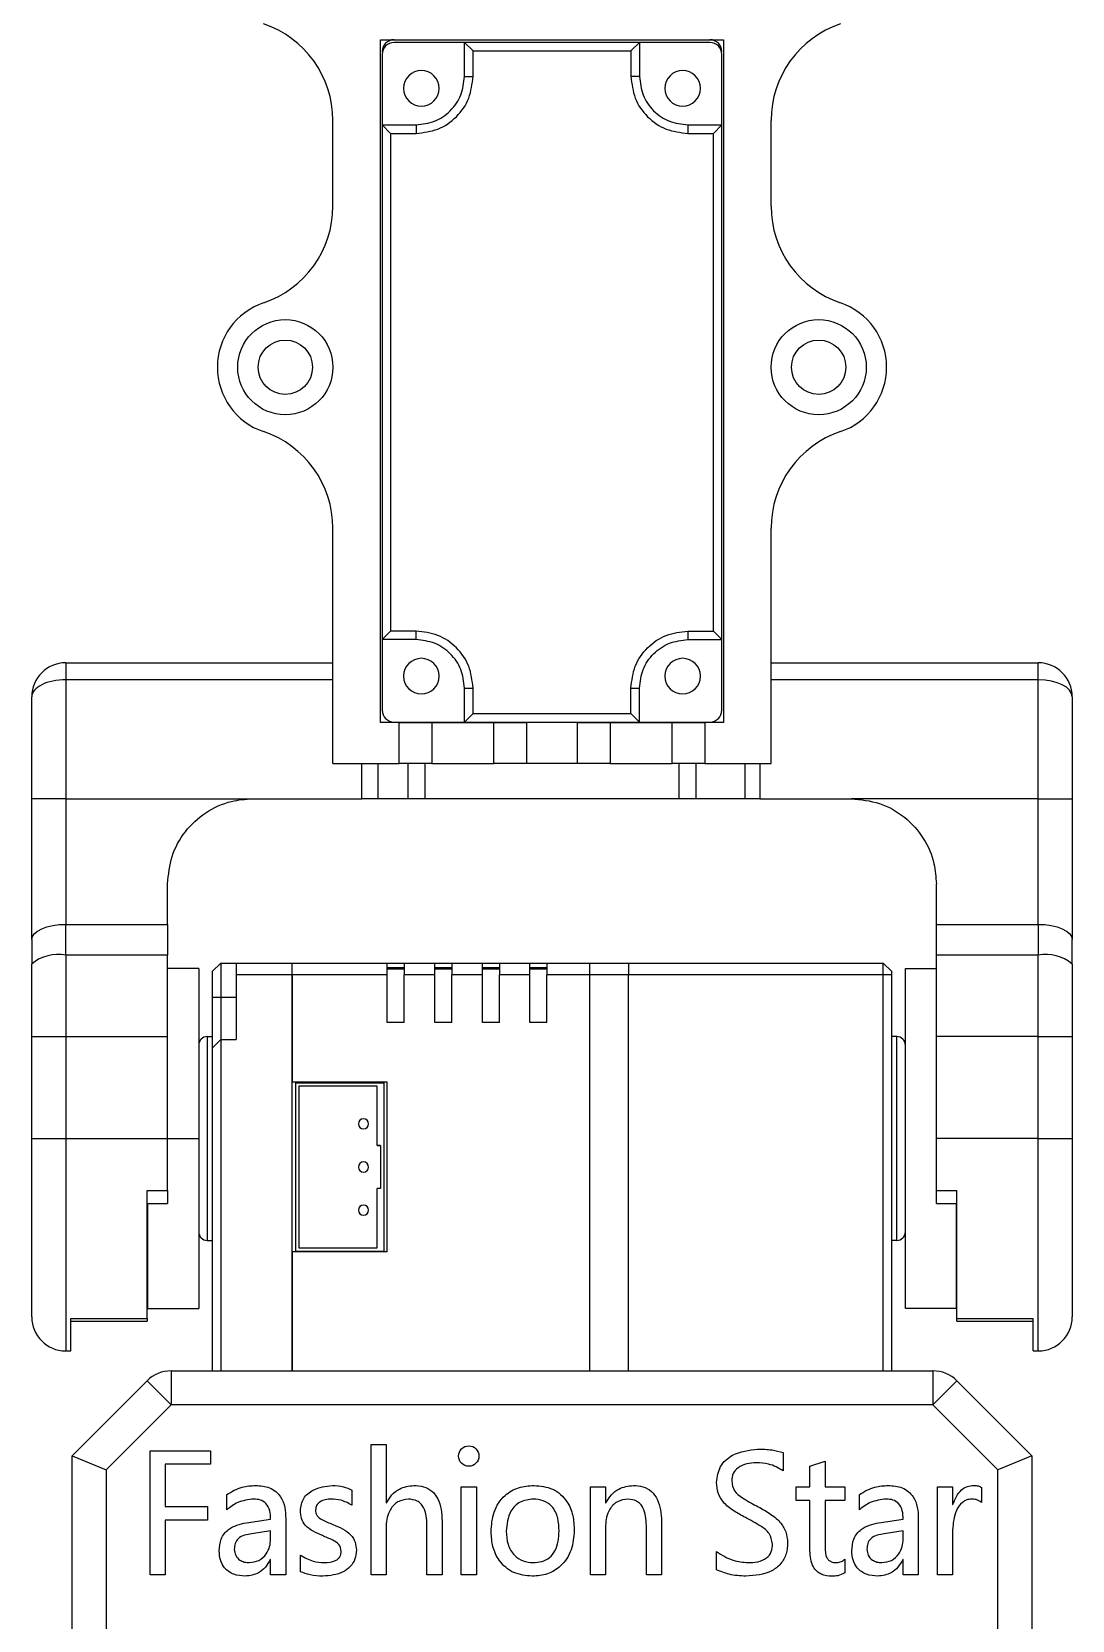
# Model space of a CAD drawing. Header units: millimetres. Extents: x 93 to 933, y 68 to 662.
# Drawn here: x 204 to 265.2, y 346 to 439.5 of the extents above; entities that cross this region are included whole.
import ezdxf

# ---------------------------------------------------------------- set-up
doc = ezdxf.new("R2010")
doc.units = ezdxf.units.MM

msp = doc.modelspace()

# ---------------------------------------------------------------- linework, layer by layer
at = {"color": 7, "linetype": 'Continuous', "lineweight": 25}
for p, q in [((224.516, 439.006), (244.716, 439.006)), ((224.516, 398.806), (224.516, 439.006)), ((225.316, 439.001), (243.916, 439.001)), ((229.466, 438.841), (225.316, 438.841)), ((229.466, 438.841), (229.966, 438.341)), ((229.466, 436.841), (229.466, 438.841)), ((239.766, 438.841), (229.466, 438.841)), ((239.266, 438.341), (239.766, 438.841)), ((239.766, 438.841), (239.766, 436.841)), ((243.916, 438.841), (239.766, 438.841)), ((244.716, 439.006), (244.716, 398.806)), ((224.616, 438.141), (224.616, 433.991)), ((229.966, 436.841), (229.966, 438.341)), ((229.966, 438.341), (239.266, 438.341)), ((239.266, 438.341), (239.266, 436.841)), ((244.616, 433.991), (244.616, 438.141)), ((229.466, 436.841), (229.966, 436.841)), ((239.766, 436.841), (239.266, 436.841)), ((221.716, 429.2), (221.716, 434.252)), ((225.116, 433.491), (224.616, 433.991)), ((224.616, 433.991), (226.616, 433.991)), ((224.616, 433.991), (224.616, 403.691)), ((226.616, 433.991), (226.616, 433.491)), ((242.616, 433.991), (242.616, 433.491)), ((242.616, 433.991), (244.616, 433.991)), ((244.616, 433.991), (244.116, 433.491)), ((244.616, 403.691), (244.616, 433.991)), ((247.516, 429.2), (247.516, 434.252)), ((225.116, 433.491), (225.116, 404.191)), ((225.116, 433.491), (226.616, 433.491)), ((242.616, 433.491), (244.116, 433.491)), ((244.116, 404.191), (244.116, 433.491)), ((221.716, 396.406), (221.716, 410.252)), ((247.516, 396.406), (247.516, 410.252)), ((224.616, 403.691), (225.116, 404.191)), ((226.616, 404.191), (225.116, 404.191)), ((226.616, 403.691), (226.616, 404.191)), ((242.616, 404.191), (242.616, 403.691)), ((242.616, 404.191), (244.116, 404.191)), ((244.116, 404.191), (244.616, 403.691)), ((226.616, 403.691), (224.616, 403.691)), ((224.616, 403.691), (224.616, 399.541)), ((242.616, 403.691), (244.616, 403.691)), ((244.616, 399.541), (244.616, 403.691)), ((205.991, 402.326), (205.991, 401.326)), ((205.991, 402.326), (221.716, 402.326)), ((247.516, 402.326), (263.241, 402.326)), ((263.241, 401.326), (263.241, 402.326)), ((205.991, 401.326), (205.991, 394.326)), ((263.241, 394.326), (263.241, 401.326)), ((203.991, 394.326), (203.991, 400.326)), ((229.466, 400.841), (229.966, 400.841)), ((229.466, 398.841), (229.466, 400.841)), ((229.966, 399.341), (229.966, 400.841)), ((239.266, 400.841), (239.766, 400.841)), ((239.266, 399.341), (239.266, 400.841)), ((239.766, 398.841), (239.766, 400.841)), ((265.241, 400.326), (265.241, 394.326)), ((229.966, 399.341), (229.466, 398.841)), ((229.966, 399.341), (239.266, 399.341)), ((239.766, 398.841), (239.266, 399.341)), ((225.614, 398.806), (224.516, 398.806)), ((225.316, 398.841), (229.466, 398.841)), ((225.614, 396.406), (225.614, 398.806)), ((225.614, 398.806), (227.535, 398.806)), ((227.535, 398.806), (227.535, 396.406)), ((227.535, 398.806), (231.197, 398.806)), ((227.616, 398.841), (227.616, 398.806)), ((229.466, 398.841), (239.766, 398.841)), ((231.197, 396.406), (231.197, 398.806)), ((231.197, 398.806), (233.118, 398.806)), ((233.118, 398.806), (233.118, 396.406)), ((236.114, 398.806), (233.118, 398.806)), ((236.114, 396.406), (236.114, 398.806)), ((236.114, 398.806), (238.035, 398.806)), ((238.035, 398.806), (238.035, 396.406)), ((238.035, 398.806), (241.697, 398.806)), ((239.766, 398.841), (243.916, 398.841)), ((241.616, 398.841), (241.616, 398.806)), ((241.697, 396.406), (241.697, 398.806)), ((241.697, 398.806), (243.618, 398.806)), ((243.618, 398.806), (243.618, 396.406)), ((244.716, 398.806), (243.618, 398.806)), ((221.716, 396.406), (225.614, 396.406)), ((227.535, 396.406), (225.614, 396.406)), ((226.131, 396.406), (226.131, 394.326)), ((227.535, 396.406), (231.197, 396.406)), ((233.118, 396.406), (231.197, 396.406)), ((236.114, 396.406), (233.118, 396.406)), ((238.035, 396.406), (236.114, 396.406)), ((238.035, 396.406), (241.697, 396.406)), ((243.618, 396.406), (241.697, 396.406)), ((243.101, 394.326), (243.101, 396.406)), ((243.618, 396.406), (247.516, 396.406)), ((205.991, 394.326), (203.991, 394.326)), ((203.991, 386.05), (203.991, 394.326)), ((205.991, 394.326), (205.991, 386.931)), ((205.991, 394.326), (216.991, 394.326)), ((216.991, 394.326), (223.429, 394.326)), ((224.368, 394.326), (223.429, 394.326)), ((226.131, 394.326), (224.368, 394.326)), ((227.131, 394.326), (226.131, 394.326)), ((242.101, 394.326), (227.131, 394.326)), ((243.101, 394.326), (242.101, 394.326)), ((245.988, 394.326), (243.101, 394.326)), ((246.854, 394.326), (245.988, 394.326)), ((246.854, 394.326), (252.241, 394.326)), ((263.241, 394.326), (252.241, 394.326)), ((263.241, 386.931), (263.241, 394.326)), ((263.241, 394.326), (265.241, 394.326)), ((265.241, 394.326), (265.241, 386.05)), ((211.991, 386.931), (211.991, 389.326)), ((257.241, 386.931), (257.241, 389.326)), ((205.991, 385.111), (205.991, 386.931)), ((205.991, 386.931), (211.991, 386.931)), ((211.991, 386.931), (211.991, 385.111)), ((257.241, 386.931), (263.241, 386.931)), ((257.241, 385.111), (257.241, 386.931)), ((263.241, 386.931), (263.241, 385.111)), ((203.991, 386.05), (203.991, 384.594)), ((265.241, 384.594), (265.241, 386.05)), ((203.991, 380.326), (203.991, 384.594)), ((205.991, 385.111), (205.991, 380.326)), ((211.991, 385.111), (205.991, 385.111)), ((211.991, 380.326), (211.991, 385.111)), ((213.816, 384.326), (211.991, 384.326)), ((213.816, 384.326), (213.816, 374.326)), ((215.116, 384.651), (214.616, 384.151)), ((215.116, 384.651), (215.116, 382.651)), ((215.116, 384.651), (216.016, 384.651)), ((216.016, 384.651), (219.316, 384.651)), ((216.016, 384.651), (216.016, 383.951)), ((219.316, 383.951), (219.316, 384.651)), ((219.316, 384.651), (224.916, 384.651)), ((224.916, 383.951), (224.916, 384.651)), ((224.916, 384.651), (225.916, 384.651)), ((224.916, 384.401), (225.916, 384.401)), ((225.916, 384.301), (224.916, 384.301)), ((225.916, 384.651), (227.716, 384.651)), ((225.916, 384.651), (225.916, 383.951)), ((227.716, 383.951), (227.716, 384.651)), ((227.716, 384.651), (228.716, 384.651)), ((227.716, 384.401), (228.716, 384.401)), ((228.716, 384.301), (227.716, 384.301)), ((228.716, 384.651), (230.516, 384.651)), ((228.716, 384.651), (228.716, 383.951)), ((230.516, 383.951), (230.516, 384.651)), ((230.516, 384.651), (231.516, 384.651)), ((230.516, 384.401), (231.516, 384.401)), ((231.516, 384.301), (230.516, 384.301)), ((231.516, 384.651), (233.316, 384.651)), ((231.516, 384.651), (231.516, 383.951)), ((233.316, 383.951), (233.316, 384.651)), ((233.316, 384.651), (234.316, 384.651)), ((233.316, 384.401), (234.316, 384.401)), ((234.316, 384.301), (233.316, 384.301)), ((234.316, 384.651), (236.816, 384.651)), ((234.316, 384.651), (234.316, 383.951)), ((236.816, 384.651), (239.116, 384.651)), ((236.816, 384.651), (236.816, 383.951)), ((239.116, 384.651), (254.116, 384.651)), ((239.116, 384.651), (239.116, 383.951)), ((254.116, 384.651), (254.616, 384.151)), ((255.416, 364.326), (255.416, 384.326)), ((255.416, 384.326), (257.241, 384.326)), ((263.241, 385.111), (257.241, 385.111)), ((257.241, 380.326), (257.241, 385.111)), ((263.241, 380.326), (263.241, 385.111)), ((265.241, 384.594), (265.241, 380.326)), ((214.616, 384.151), (214.616, 382.651)), ((216.016, 383.951), (216.016, 380.151)), ((219.316, 383.951), (216.016, 383.951)), ((219.316, 360.651), (219.316, 383.951)), ((219.316, 383.951), (219.316, 377.648)), ((224.916, 383.951), (219.316, 383.951)), ((224.916, 381.151), (224.916, 383.951)), ((225.916, 381.151), (225.916, 383.951)), ((227.716, 383.951), (225.916, 383.951)), ((227.716, 381.151), (227.716, 383.951)), ((228.716, 381.151), (228.716, 383.951)), ((230.516, 383.951), (228.716, 383.951)), ((230.516, 381.151), (230.516, 383.951)), ((231.516, 381.151), (231.516, 383.951)), ((233.316, 383.951), (231.516, 383.951)), ((233.316, 381.151), (233.316, 383.951)), ((234.316, 381.151), (234.316, 383.951)), ((236.816, 383.951), (234.316, 383.951)), ((239.116, 383.951), (236.816, 383.951)), ((236.816, 383.951), (236.816, 360.651)), ((239.116, 360.651), (239.116, 383.951)), ((254.116, 383.951), (239.116, 383.951)), ((254.116, 360.651), (254.116, 383.951)), ((254.616, 383.951), (254.616, 384.151)), ((254.616, 360.651), (254.616, 383.951)), ((214.616, 382.651), (215.116, 382.651)), ((215.116, 382.651), (216.016, 382.651)), ((225.916, 381.151), (224.916, 381.151)), ((228.716, 381.151), (227.716, 381.151)), ((231.516, 381.151), (230.516, 381.151)), ((234.316, 381.151), (233.316, 381.151)), ((203.991, 374.326), (203.991, 380.326)), ((203.991, 380.326), (205.991, 380.326)), ((205.991, 380.326), (205.991, 374.326)), ((205.991, 380.326), (211.991, 380.326)), ((211.991, 374.326), (211.991, 380.326)), ((214.316, 380.326), (214.316, 368.326)), ((214.316, 380.326), (214.616, 380.326)), ((214.616, 379.651), (215.116, 380.151)), ((214.616, 379.651), (214.616, 360.651)), ((215.116, 380.151), (215.116, 360.651)), ((215.116, 380.151), (216.016, 380.151)), ((254.916, 380.326), (254.616, 380.326)), ((254.916, 368.326), (254.916, 380.326)), ((263.241, 380.326), (257.241, 380.326)), ((257.241, 374.326), (257.241, 380.326)), ((263.241, 374.326), (263.241, 380.326)), ((263.241, 380.326), (265.241, 380.326)), ((265.241, 380.326), (265.241, 374.326)), ((224.916, 377.648), (219.316, 377.648)), ((219.516, 377.598), (219.516, 367.698)), ((219.516, 377.598), (224.716, 377.598)), ((219.516, 377.598), (224.716, 377.598)), ((219.516, 377.598), (219.516, 377.598)), ((224.316, 377.398), (219.716, 377.398)), ((219.716, 377.398), (219.716, 367.898)), ((224.316, 377.398), (219.716, 377.398)), ((224.316, 373.905), (224.316, 377.398)), ((224.716, 377.598), (224.716, 367.698)), ((224.716, 377.598), (224.716, 377.598)), ((224.916, 367.648), (224.916, 377.648)), ((223.216, 375.188), (223.216, 375.186)), ((223.816, 375.186), (223.816, 375.188)), ((203.991, 374.326), (205.991, 374.326)), ((203.991, 363.826), (203.991, 374.326)), ((205.991, 374.326), (211.991, 374.326)), ((211.991, 371.266), (211.991, 374.326)), ((213.816, 374.326), (213.816, 364.326)), ((223.516, 374.888), (223.516, 374.886)), ((263.241, 374.326), (257.241, 374.326)), ((257.241, 371.266), (257.241, 374.326)), ((263.241, 374.326), (265.241, 374.326)), ((265.241, 374.326), (265.241, 363.826)), ((224.516, 373.905), (224.316, 373.905)), ((224.316, 373.905), (224.516, 373.905)), ((224.316, 373.905), (224.316, 373.905)), ((224.516, 373.905), (224.516, 371.391)), ((223.216, 372.648), (223.216, 372.646)), ((223.516, 372.348), (223.516, 372.346)), ((223.816, 372.646), (223.816, 372.648)), ((210.791, 371.266), (211.991, 371.266)), ((210.791, 363.729), (210.791, 371.266)), ((211.991, 371.266), (211.991, 370.51)), ((224.316, 367.898), (224.316, 371.391)), ((224.516, 371.391), (224.316, 371.391)), ((257.241, 371.266), (258.441, 371.266)), ((257.241, 370.51), (257.241, 371.266)), ((258.441, 363.729), (258.441, 371.266)), ((210.791, 370.51), (211.991, 370.51)), ((210.816, 364.326), (210.816, 370.51)), ((257.241, 370.51), (258.441, 370.51)), ((258.416, 370.51), (258.416, 364.326)), ((210.791, 369.326), (210.816, 369.326)), ((223.216, 370.108), (223.216, 370.106)), ((223.516, 369.808), (223.516, 369.806)), ((223.816, 370.106), (223.816, 370.108)), ((258.441, 369.326), (258.416, 369.326)), ((214.316, 368.326), (214.616, 368.326)), ((219.316, 367.648), (219.316, 360.651)), ((224.916, 367.648), (219.316, 367.648)), ((219.516, 367.698), (224.716, 367.698)), ((219.516, 367.698), (224.716, 367.698)), ((219.516, 367.698), (219.516, 367.698)), ((219.716, 367.898), (224.316, 367.898)), ((224.716, 367.698), (224.716, 367.698)), ((254.916, 368.326), (254.616, 368.326)), ((206.291, 363.729), (210.791, 363.729)), ((206.291, 361.826), (206.291, 363.729)), ((210.791, 363.729), (210.791, 363.577)), ((210.816, 364.326), (213.816, 364.326)), ((258.416, 364.326), (255.416, 364.326)), ((258.441, 363.729), (262.941, 363.729)), ((258.441, 363.577), (258.441, 363.729)), ((262.941, 361.826), (262.941, 363.729)), ((206.291, 363.577), (210.791, 363.577)), ((258.441, 363.577), (262.941, 363.577)), ((205.991, 361.826), (206.291, 361.826)), ((262.941, 361.826), (263.241, 361.826)), ((206.366, 355.651), (210.78, 360.065)), ((210.78, 360.065), (212.194, 358.651)), ((212.194, 360.651), (212.194, 358.651)), ((212.194, 360.651), (257.037, 360.651)), ((257.037, 360.651), (257.037, 358.651)), ((258.452, 360.065), (257.037, 358.651)), ((258.452, 360.065), (262.866, 355.651)), ((212.194, 358.651), (208.366, 354.822)), ((257.037, 358.651), (212.194, 358.651)), ((260.866, 354.822), (257.037, 358.651)), ((223.963, 356.307), (224.853, 356.307)), ((223.963, 348.651), (223.963, 356.307)), ((224.853, 356.307), (224.853, 352.887)), ((206.366, 341.651), (206.366, 355.651)), ((206.366, 355.651), (208.366, 354.822)), ((210.956, 348.651), (210.956, 355.951)), ((210.956, 355.951), (214.517, 355.951)), ((214.517, 355.951), (214.517, 355.15)), ((248.222, 355.84), (248.222, 354.771)), ((249.797, 355.041), (250.688, 355.328)), ((250.688, 355.328), (250.688, 353.814)), ((262.866, 355.651), (260.866, 354.822)), ((262.866, 355.651), (262.866, 341.651)), ((208.366, 354.822), (208.366, 342.113)), ((211.846, 355.15), (211.846, 352.657)), ((214.517, 355.15), (211.846, 355.15)), ((249.797, 353.814), (249.797, 355.041)), ((260.866, 342.113), (260.866, 354.822)), ((222.832, 353.636), (222.832, 352.746)), ((229.277, 353.814), (230.168, 353.814)), ((229.277, 348.651), (229.277, 353.814)), ((230.168, 353.814), (230.168, 348.651)), ((236.88, 353.814), (237.77, 353.814)), ((236.88, 348.651), (236.88, 353.814)), ((237.77, 353.814), (237.77, 352.881)), ((248.996, 353.814), (249.797, 353.814)), ((248.996, 353.013), (248.996, 353.814)), ((250.688, 353.814), (251.845, 353.814)), ((251.845, 353.814), (251.845, 353.013)), ((257.311, 353.814), (258.201, 353.814)), ((257.311, 348.651), (257.311, 353.814)), ((258.201, 353.814), (258.201, 352.792)), ((259.893, 353.792), (259.893, 352.902)), ((211.846, 352.657), (214.339, 352.657)), ((214.339, 352.657), (214.339, 351.856)), ((215.47, 352.479), (215.47, 353.369)), ((224.853, 352.887), (224.871, 352.887)), ((237.77, 352.881), (237.788, 352.881)), ((249.797, 353.013), (248.996, 353.013)), ((249.797, 350.075), (249.797, 353.013)), ((250.688, 353.013), (250.688, 350.281)), ((251.845, 353.013), (250.688, 353.013)), ((252.709, 352.479), (252.709, 353.369)), ((258.201, 352.792), (258.218, 352.792)), ((211.846, 351.856), (211.846, 348.651)), ((214.339, 351.856), (211.846, 351.856)), ((216.623, 351.711), (218.051, 351.924)), ((218.942, 351.955), (218.942, 348.651)), ((227.256, 348.651), (227.256, 351.569)), ((228.147, 351.811), (228.147, 348.651)), ((241.064, 351.788), (241.064, 348.651)), ((253.862, 351.711), (255.29, 351.924)), ((256.181, 351.955), (256.181, 348.651)), ((218.051, 351.228), (216.94, 351.064)), ((218.051, 350.76), (218.051, 351.228)), ((224.853, 351.528), (224.853, 348.651)), ((237.77, 351.547), (237.77, 348.651)), ((240.174, 348.651), (240.174, 351.537)), ((255.29, 351.228), (254.179, 351.064)), ((255.29, 350.76), (255.29, 351.228)), ((258.201, 351.283), (258.201, 348.651)), ((219.805, 348.829), (219.805, 349.808)), ((244.305, 348.94), (244.305, 350.009)), ((218.051, 349.541), (218.029, 349.541)), ((218.051, 348.651), (218.051, 349.541)), ((251.845, 349.563), (251.845, 348.762)), ((255.29, 349.541), (255.268, 349.541)), ((255.29, 348.651), (255.29, 349.541)), ((211.846, 348.651), (210.956, 348.651)), ((218.942, 348.651), (218.051, 348.651)), ((224.853, 348.651), (223.963, 348.651)), ((228.147, 348.651), (227.256, 348.651)), ((230.168, 348.651), (229.277, 348.651)), ((237.77, 348.651), (236.88, 348.651)), ((241.064, 348.651), (240.174, 348.651)), ((256.181, 348.651), (255.29, 348.651)), ((258.201, 348.651), (257.311, 348.651))]:
    msp.add_line(p, q, dxfattribs=at)
at = {"color": 8, "linetype": 'Continuous', "lineweight": 25}
for p, q in [((221.716, 401.326), (205.991, 401.326)), ((263.241, 401.326), (247.516, 401.326)), ((223.429, 394.326), (223.429, 396.406)), ((224.368, 396.406), (224.368, 394.326)), ((227.131, 396.406), (227.131, 394.326)), ((242.101, 394.326), (242.101, 396.406)), ((245.988, 394.326), (245.988, 396.406)), ((246.854, 396.406), (246.854, 394.326)), ((205.991, 374.326), (205.991, 361.826)), ((211.991, 374.326), (213.816, 374.326)), ((263.241, 361.826), (263.241, 374.326))]:
    msp.add_line(p, q, dxfattribs=at)
at = {"color": 7, "linetype": 'Continuous', "lineweight": 25, "flags": 128}
for points in [[(203.991, 386.05), (204.029, 386.222), (204.143, 386.387), (204.328, 386.54), (204.577, 386.673), (204.88, 386.783), (205.226, 386.864), (205.601, 386.915), (205.991, 386.931)], [(263.241, 386.931), (263.631, 386.915), (264.006, 386.864), (264.352, 386.783), (264.655, 386.673), (264.904, 386.54), (265.089, 386.387), (265.202, 386.222), (265.241, 386.05)], [(254.616, 383.951), (254.336, 383.951), (254.116, 383.951)]]:
    msp.add_lwpolyline(points, dxfattribs=at)
at = {"color": 7, "linetype": 'Continuous', "lineweight": 25}
for centre, radius in [((218.916, 419.726), 2.8), ((250.316, 419.726), 2.8), ((218.916, 419.726), 1.6), ((250.316, 419.726), 1.6), ((229.716, 355.635), 0.6)]:
    msp.add_circle(centre, radius, dxfattribs=at)
for centre, radius, start, end in [((215.716, 434.252), 6, 0, 71.33708), ((253.516, 434.252), 6, 108.66292, 180), ((225.316, 438.301), 0.7, 90, 180), ((225.316, 438.141), 0.7, 90, 180), ((243.916, 438.301), 0.7, 0, 90), ((243.916, 438.141), 0.7, 0, 90), ((226.927, 436.141), 1.05, 90, 270), ((226.927, 436.141), 1.05, 270, 90), ((242.305, 436.141), 1.05, 90, 270), ((242.305, 436.141), 1.05, 270, 90), ((215.716, 429.2), 6, 288.66292, 0), ((253.516, 429.2), 6, 180, 251.33708), ((218.916, 419.726), 4, 108.66292, 251.33708), ((250.316, 419.726), 4, 288.66292, 71.33708), ((215.716, 410.252), 6, 0, 71.33708), ((253.516, 410.252), 6, 108.66292, 180), ((205.991, 400.326), 2, 90, 180), ((226.927, 401.541), 1.05, 90, 270), ((226.927, 401.541), 1.05, 270, 90), ((242.305, 401.541), 1.05, 90, 270), ((242.305, 401.541), 1.05, 270, 90), ((263.241, 400.326), 2, 0, 90), ((225.316, 399.541), 0.7, 180, 270), ((243.916, 399.541), 0.7, 270, 0), ((205.524, 382.79), 2.368, 78.63479, 130.36834), ((263.707, 382.79), 2.368, 49.63166, 101.36521), ((214.316, 379.826), 0.5, 90, 180), ((254.916, 379.826), 0.5, 0, 90), ((223.516, 375.188), 0.3, 90, 270), ((223.516, 375.186), 0.3, 180, 270), ((223.516, 375.188), 0.3, 270, 90), ((223.516, 375.186), 0.3, 270, 360), ((223.516, 372.648), 0.3, 90, 270), ((223.516, 372.646), 0.3, 180, 270), ((223.516, 372.648), 0.3, 270, 90), ((223.516, 372.646), 0.3, 270, 360), ((223.516, 370.108), 0.3, 90, 270), ((223.516, 370.108), 0.3, 270, 90), ((223.516, 370.106), 0.3, 180, 270), ((223.516, 370.106), 0.3, 270, 360), ((214.316, 368.826), 0.5, 180, 270), ((254.916, 368.826), 0.5, 270, 0), ((205.991, 363.826), 2, 180, 270), ((263.241, 363.826), 2, 270, 0), ((212.194, 358.651), 2, 90, 135), ((257.037, 358.651), 2, 45, 90)]:
    msp.add_arc(centre, radius, start, end, dxfattribs=at)
for centre, start_param, end_param in [((205.991, 400.326), 1.570796, 3.141593), ((263.241, 400.326), 0, 1.570796)]:
    msp.add_ellipse(centre, major_axis=(2, 0), ratio=0.5, start_param=start_param, end_param=end_param, dxfattribs=at)
for points, knots in [([(226.616, 433.491), (227.055, 433.541), (227.933, 433.642), (229.04, 434.417), (229.815, 435.524), (229.916, 436.402), (229.966, 436.841)], [0, 0, 0, 0, 0.25, 0.5, 0.75, 1, 1, 1, 1]), ([(239.266, 436.841), (239.316, 436.402), (239.417, 435.524), (240.192, 434.417), (241.299, 433.642), (242.177, 433.541), (242.616, 433.491)], [0, 0, 0, 0, 0.25, 0.5, 0.75, 1, 1, 1, 1]), ([(229.966, 400.841), (229.916, 401.28), (229.815, 402.158), (229.04, 403.265), (227.933, 404.04), (227.055, 404.141), (226.616, 404.191)], [0, 0, 0, 0, 0.2499999, 0.4999998, 0.7499999, 1, 1, 1, 1]), ([(239.266, 400.841), (239.316, 401.28), (239.417, 402.158), (240.192, 403.265), (241.299, 404.04), (242.177, 404.141), (242.616, 404.191)], [0, 0, 0, 0, 0.25, 0.5, 0.75, 1, 1, 1, 1]), ([(239.766, 400.841), (239.809, 401.214), (239.894, 401.961), (240.553, 402.903), (241.496, 403.563), (242.242, 403.648), (242.616, 403.691)], [0, 0, 0, 0, 0.25, 0.5, 0.75, 1, 1, 1, 1]), ([(211.991, 389.326), (212.041, 389.866), (212.141, 390.946), (212.961, 392.435), (214.188, 393.572), (215.601, 394.223), (216.572, 394.295), (216.991, 394.326)], [0, 0, 0, 0, 0.211985, 0.424231, 0.631723, 0.841062, 1, 1, 1, 1]), ([(252.241, 394.326), (252.803, 394.271), (253.926, 394.16), (255.422, 393.301), (256.543, 392.046), (257.151, 390.637), (257.214, 389.717), (257.241, 389.326)], [0, 0, 0, 0, 0.212561, 0.425144, 0.636886, 0.845431, 1, 1, 1, 1]), ([(214.616, 382.651), (214.616, 382.258), (214.616, 381.472), (214.616, 380.48), (214.616, 379.786), (214.616, 379.696), (214.616, 379.651)], [0, 0, 0, 0, 0.25, 0.5, 0.75, 1, 1, 1, 1]), ([(244.305, 354.081), (244.349, 354.409), (244.436, 355.066), (245.37, 355.89), (246.208, 355.983), (246.721, 356.04)], [0, 0, 0, 0, 0.279843, 0.560047, 1, 1, 1, 1]), ([(244.305, 354.081), (244.349, 354.409), (244.436, 355.066), (245.37, 355.89), (246.208, 355.983), (246.721, 356.04)], [0, 0, 0, 0, 0.279843, 0.560047, 1, 1, 1, 1]), ([(246.721, 356.04), (247.007, 356.039), (247.516, 356.037), (248.006, 355.9), (248.222, 355.84)], [0, 0, 0, 0, 0.5605496, 1, 1, 1, 1]), ([(246.721, 356.04), (247.007, 356.039), (247.516, 356.037), (248.006, 355.9), (248.222, 355.84)], [0, 0, 0, 0, 0.5605496, 1, 1, 1, 1]), ([(246.635, 355.239), (246.447, 355.229), (246.072, 355.209), (245.585, 354.994), (245.242, 354.624), (245.211, 354.326), (245.195, 354.177)], [0, 0, 0, 0, 0.280981, 0.561058, 0.780405, 1, 1, 1, 1]), ([(246.635, 355.239), (246.447, 355.229), (246.072, 355.209), (245.585, 354.994), (245.242, 354.624), (245.211, 354.326), (245.195, 354.177)], [0, 0, 0, 0, 0.280981, 0.561058, 0.780405, 1, 1, 1, 1]), ([(248.222, 354.771), (247.945, 354.928), (247.45, 355.207), (246.884, 355.229), (246.635, 355.239)], [0, 0, 0, 0, 0.558814, 1, 1, 1, 1]), ([(248.222, 354.771), (247.945, 354.928), (247.45, 355.207), (246.884, 355.229), (246.635, 355.239)], [0, 0, 0, 0, 0.558814, 1, 1, 1, 1]), ([(215.47, 353.369), (215.764, 353.543), (216.289, 353.853), (216.896, 353.888), (217.164, 353.903)], [0, 0, 0, 0, 0.559291, 1, 1, 1, 1]), ([(215.47, 353.369), (215.764, 353.543), (216.289, 353.853), (216.896, 353.888), (217.164, 353.903)], [0, 0, 0, 0, 0.559291, 1, 1, 1, 1]), ([(217.164, 353.903), (217.449, 353.885), (218.016, 353.848), (218.666, 353.315), (218.912, 352.619), (218.932, 352.176), (218.942, 351.955)], [0, 0, 0, 0, 0.2804819, 0.5580906, 0.7786483, 1, 1, 1, 1]), ([(217.164, 353.903), (217.449, 353.885), (218.016, 353.848), (218.666, 353.315), (218.912, 352.619), (218.932, 352.176), (218.942, 351.955)], [0, 0, 0, 0, 0.2804819, 0.5580906, 0.7786483, 1, 1, 1, 1]), ([(219.805, 352.422), (219.843, 352.673), (219.919, 353.176), (220.655, 353.783), (221.296, 353.858), (221.687, 353.903)], [0, 0, 0, 0, 0.2793727, 0.5598253, 1, 1, 1, 1]), ([(219.805, 352.422), (219.843, 352.673), (219.919, 353.176), (220.655, 353.783), (221.296, 353.858), (221.687, 353.903)], [0, 0, 0, 0, 0.2793727, 0.5598253, 1, 1, 1, 1]), ([(221.687, 353.903), (221.91, 353.89), (222.308, 353.866), (222.672, 353.707), (222.832, 353.636)], [0, 0, 0, 0, 0.5598319, 1, 1, 1, 1]), ([(221.687, 353.903), (221.91, 353.89), (222.308, 353.866), (222.672, 353.707), (222.832, 353.636)], [0, 0, 0, 0, 0.5598319, 1, 1, 1, 1]), ([(224.871, 352.887), (224.971, 353.045), (225.171, 353.361), (225.7, 353.803), (226.186, 353.865), (226.482, 353.903)], [0, 0, 0, 0, 0.281177, 0.561905, 1, 1, 1, 1]), ([(224.871, 352.887), (224.971, 353.045), (225.171, 353.361), (225.7, 353.803), (226.186, 353.865), (226.482, 353.903)], [0, 0, 0, 0, 0.281177, 0.561905, 1, 1, 1, 1]), ([(226.482, 353.903), (226.672, 353.892), (227.053, 353.869), (227.577, 353.602), (228.086, 352.92), (228.122, 352.269), (228.147, 351.811)], [0, 0, 0, 0, 0.1873516, 0.3739975, 0.5607801, 1, 1, 1, 1]), ([(226.482, 353.903), (226.672, 353.892), (227.053, 353.869), (227.577, 353.602), (228.086, 352.92), (228.122, 352.269), (228.147, 351.811)], [0, 0, 0, 0, 0.1873516, 0.3739975, 0.5607801, 1, 1, 1, 1]), ([(231.031, 351.177), (231.058, 351.572), (231.111, 352.359), (231.735, 353.315), (232.631, 353.839), (233.25, 353.882), (233.56, 353.903)], [0, 0, 0, 0, 0.280565, 0.559538, 0.779417, 1, 1, 1, 1]), ([(231.031, 351.177), (231.058, 351.572), (231.111, 352.359), (231.735, 353.315), (232.631, 353.839), (233.25, 353.882), (233.56, 353.903)], [0, 0, 0, 0, 0.280565, 0.559538, 0.779417, 1, 1, 1, 1]), ([(233.56, 353.903), (233.939, 353.868), (234.696, 353.798), (235.516, 353.049), (235.882, 352.142), (235.912, 351.552), (235.927, 351.256)], [0, 0, 0, 0, 0.279789, 0.558407, 0.778898, 1, 1, 1, 1]), ([(233.56, 353.903), (233.939, 353.868), (234.696, 353.798), (235.516, 353.049), (235.882, 352.142), (235.912, 351.552), (235.927, 351.256)], [0, 0, 0, 0, 0.279789, 0.558407, 0.778898, 1, 1, 1, 1]), ([(237.788, 352.881), (237.888, 353.041), (238.086, 353.361), (238.62, 353.804), (239.108, 353.866), (239.406, 353.903)], [0, 0, 0, 0, 0.281213, 0.561887, 1, 1, 1, 1]), ([(237.788, 352.881), (237.888, 353.041), (238.086, 353.361), (238.62, 353.804), (239.108, 353.866), (239.406, 353.903)], [0, 0, 0, 0, 0.281213, 0.561887, 1, 1, 1, 1]), ([(239.406, 353.903), (239.597, 353.891), (239.978, 353.865), (240.494, 353.58), (240.993, 352.895), (241.035, 352.244), (241.064, 351.788)], [0, 0, 0, 0, 0.187285, 0.373927, 0.560874, 1, 1, 1, 1]), ([(239.406, 353.903), (239.597, 353.891), (239.978, 353.865), (240.494, 353.58), (240.993, 352.895), (241.035, 352.244), (241.064, 351.788)], [0, 0, 0, 0, 0.187285, 0.373927, 0.560874, 1, 1, 1, 1]), ([(245.999, 352.01), (245.767, 352.139), (245.305, 352.395), (244.709, 352.847), (244.358, 353.456), (244.323, 353.873), (244.305, 354.081)], [0, 0, 0, 0, 0.280741, 0.560769, 0.780269, 1, 1, 1, 1]), ([(245.999, 352.01), (245.767, 352.139), (245.305, 352.395), (244.709, 352.847), (244.358, 353.456), (244.323, 353.873), (244.305, 354.081)], [0, 0, 0, 0, 0.280741, 0.560769, 0.780269, 1, 1, 1, 1]), ([(245.195, 354.177), (245.225, 353.967), (245.287, 353.543), (245.927, 353.098), (246.386, 352.849), (246.667, 352.696)], [0, 0, 0, 0, 0.277795, 0.557767, 1, 1, 1, 1]), ([(245.195, 354.177), (245.225, 353.967), (245.287, 353.543), (245.927, 353.098), (246.386, 352.849), (246.667, 352.696)], [0, 0, 0, 0, 0.277795, 0.557767, 1, 1, 1, 1]), ([(252.709, 353.369), (253.003, 353.543), (253.528, 353.853), (254.135, 353.888), (254.403, 353.903)], [0, 0, 0, 0, 0.559291, 1, 1, 1, 1]), ([(252.709, 353.369), (253.003, 353.543), (253.528, 353.853), (254.135, 353.888), (254.403, 353.903)], [0, 0, 0, 0, 0.559291, 1, 1, 1, 1]), ([(254.403, 353.903), (254.688, 353.885), (255.255, 353.848), (255.905, 353.315), (256.151, 352.619), (256.171, 352.176), (256.181, 351.955)], [0, 0, 0, 0, 0.280482, 0.558091, 0.778648, 1, 1, 1, 1]), ([(254.403, 353.903), (254.688, 353.885), (255.255, 353.848), (255.905, 353.315), (256.151, 352.619), (256.171, 352.176), (256.181, 351.955)], [0, 0, 0, 0, 0.280482, 0.558091, 0.778648, 1, 1, 1, 1]), ([(258.218, 352.792), (258.348, 353.109), (258.53, 353.552), (259.06, 353.87), (259.323, 353.892), (259.455, 353.903)], [0, 0, 0, 0, 0.558127, 0.778989, 1, 1, 1, 1]), ([(258.218, 352.792), (258.348, 353.109), (258.53, 353.552), (259.06, 353.87), (259.323, 353.892), (259.455, 353.903)], [0, 0, 0, 0, 0.558127, 0.778989, 1, 1, 1, 1]), ([(259.455, 353.903), (259.542, 353.901), (259.697, 353.897), (259.833, 353.824), (259.893, 353.792)], [0, 0, 0, 0, 0.560601, 1, 1, 1, 1]), ([(259.455, 353.903), (259.542, 353.901), (259.697, 353.897), (259.833, 353.824), (259.893, 353.792)], [0, 0, 0, 0, 0.560601, 1, 1, 1, 1]), ([(217.067, 353.102), (216.737, 353.064), (216.146, 352.996), (215.677, 352.637), (215.47, 352.479)], [0, 0, 0, 0, 0.5589825, 1, 1, 1, 1]), ([(217.067, 353.102), (216.737, 353.064), (216.146, 352.996), (215.677, 352.637), (215.47, 352.479)], [0, 0, 0, 0, 0.5589825, 1, 1, 1, 1]), ([(218.051, 351.924), (218.044, 352.088), (218.031, 352.415), (217.829, 352.848), (217.454, 353.078), (217.196, 353.094), (217.067, 353.102)], [0, 0, 0, 0, 0.281165, 0.560138, 0.779467, 1, 1, 1, 1]), ([(218.051, 351.924), (218.044, 352.088), (218.031, 352.415), (217.829, 352.848), (217.454, 353.078), (217.196, 353.094), (217.067, 353.102)], [0, 0, 0, 0, 0.281165, 0.560138, 0.779467, 1, 1, 1, 1]), ([(221.615, 353.102), (221.498, 353.096), (221.264, 353.084), (220.962, 352.955), (220.733, 352.74), (220.708, 352.555), (220.695, 352.462)], [0, 0, 0, 0, 0.280859, 0.560907, 0.780655, 1, 1, 1, 1]), ([(221.615, 353.102), (221.498, 353.096), (221.264, 353.084), (220.962, 352.955), (220.733, 352.74), (220.708, 352.555), (220.695, 352.462)], [0, 0, 0, 0, 0.280859, 0.560907, 0.780655, 1, 1, 1, 1]), ([(222.832, 352.746), (222.618, 352.862), (222.237, 353.068), (221.805, 353.092), (221.615, 353.102)], [0, 0, 0, 0, 0.5594, 1, 1, 1, 1]), ([(222.832, 352.746), (222.618, 352.862), (222.237, 353.068), (221.805, 353.092), (221.615, 353.102)], [0, 0, 0, 0, 0.5594, 1, 1, 1, 1]), ([(226.159, 353.102), (225.945, 353.07), (225.516, 353.006), (225.097, 352.539), (224.883, 352.031), (224.863, 351.696), (224.853, 351.528)], [0, 0, 0, 0, 0.278543, 0.558213, 0.778921, 1, 1, 1, 1]), ([(226.159, 353.102), (225.945, 353.07), (225.516, 353.006), (225.097, 352.539), (224.883, 352.031), (224.863, 351.696), (224.853, 351.528)], [0, 0, 0, 0, 0.278543, 0.558213, 0.778921, 1, 1, 1, 1]), ([(227.256, 351.569), (227.238, 351.936), (227.215, 352.396), (226.902, 352.836), (226.612, 353.057), (226.34, 353.084), (226.159, 353.102)], [0, 0, 0, 0, 0.499117, 0.624791, 0.750359, 1, 1, 1, 1]), ([(227.256, 351.569), (227.238, 351.936), (227.215, 352.396), (226.902, 352.836), (226.612, 353.057), (226.34, 353.084), (226.159, 353.102)], [0, 0, 0, 0, 0.499117, 0.624791, 0.750359, 1, 1, 1, 1]), ([(233.506, 353.102), (233.243, 353.073), (232.718, 353.014), (232.022, 352.298), (231.959, 351.62), (231.921, 351.206)], [0, 0, 0, 0, 0.280437, 0.560241, 1, 1, 1, 1]), ([(233.506, 353.102), (233.243, 353.073), (232.718, 353.014), (232.022, 352.298), (231.959, 351.62), (231.921, 351.206)], [0, 0, 0, 0, 0.280437, 0.560241, 1, 1, 1, 1]), ([(235.037, 351.228), (235.025, 351.486), (235.001, 351.998), (234.684, 352.671), (234.114, 353.059), (233.709, 353.088), (233.506, 353.102)], [0, 0, 0, 0, 0.28106, 0.560357, 0.77967, 1, 1, 1, 1]), ([(235.037, 351.228), (235.025, 351.486), (235.001, 351.998), (234.684, 352.671), (234.114, 353.059), (233.709, 353.088), (233.506, 353.102)], [0, 0, 0, 0, 0.28106, 0.560357, 0.77967, 1, 1, 1, 1]), ([(239.074, 353.102), (238.861, 353.072), (238.434, 353.012), (238.013, 352.552), (237.799, 352.048), (237.78, 351.714), (237.77, 351.547)], [0, 0, 0, 0, 0.278764, 0.558186, 0.778938, 1, 1, 1, 1]), ([(239.074, 353.102), (238.861, 353.072), (238.434, 353.012), (238.013, 352.552), (237.799, 352.048), (237.78, 351.714), (237.77, 351.547)], [0, 0, 0, 0, 0.278764, 0.558186, 0.778938, 1, 1, 1, 1]), ([(240.174, 351.537), (240.156, 351.909), (240.134, 352.374), (239.824, 352.826), (239.533, 353.055), (239.257, 353.083), (239.074, 353.102)], [0, 0, 0, 0, 0.499227, 0.624935, 0.750522, 1, 1, 1, 1]), ([(240.174, 351.537), (240.156, 351.909), (240.134, 352.374), (239.824, 352.826), (239.533, 353.055), (239.257, 353.083), (239.074, 353.102)], [0, 0, 0, 0, 0.499227, 0.624935, 0.750522, 1, 1, 1, 1]), ([(246.667, 352.696), (246.913, 352.565), (247.407, 352.302), (248.021, 351.815), (248.422, 351.193), (248.467, 350.753), (248.489, 350.533)], [0, 0, 0, 0, 0.280714, 0.560836, 0.78049, 1, 1, 1, 1]), ([(246.667, 352.696), (246.913, 352.565), (247.407, 352.302), (248.021, 351.815), (248.422, 351.193), (248.467, 350.753), (248.489, 350.533)], [0, 0, 0, 0, 0.280714, 0.560836, 0.78049, 1, 1, 1, 1]), ([(254.305, 353.102), (253.975, 353.064), (253.385, 352.996), (252.916, 352.637), (252.709, 352.479)], [0, 0, 0, 0, 0.558982, 1, 1, 1, 1]), ([(254.305, 353.102), (253.975, 353.064), (253.385, 352.996), (252.916, 352.637), (252.709, 352.479)], [0, 0, 0, 0, 0.558982, 1, 1, 1, 1]), ([(255.29, 351.924), (255.283, 352.088), (255.269, 352.415), (255.068, 352.848), (254.693, 353.078), (254.435, 353.094), (254.305, 353.102)], [0, 0, 0, 0, 0.2811654, 0.5601385, 0.7794672, 1, 1, 1, 1]), ([(255.29, 351.924), (255.283, 352.088), (255.269, 352.415), (255.068, 352.848), (254.693, 353.078), (254.435, 353.094), (254.305, 353.102)], [0, 0, 0, 0, 0.2811654, 0.5601385, 0.7794672, 1, 1, 1, 1]), ([(259.317, 353.102), (259.218, 353.093), (259.02, 353.075), (258.679, 352.861), (258.274, 352.278), (258.231, 351.681), (258.201, 351.283)], [0, 0, 0, 0, 0.12531, 0.250701, 0.500634, 1, 1, 1, 1]), ([(259.317, 353.102), (259.218, 353.093), (259.02, 353.075), (258.679, 352.861), (258.274, 352.278), (258.231, 351.681), (258.201, 351.283)], [0, 0, 0, 0, 0.12531, 0.250701, 0.500634, 1, 1, 1, 1]), ([(259.893, 352.902), (259.795, 352.969), (259.621, 353.09), (259.41, 353.099), (259.317, 353.102)], [0, 0, 0, 0, 0.558377, 1, 1, 1, 1]), ([(259.893, 352.902), (259.795, 352.969), (259.621, 353.09), (259.41, 353.099), (259.317, 353.102)], [0, 0, 0, 0, 0.558377, 1, 1, 1, 1]), ([(215.025, 350.047), (215.043, 350.288), (215.079, 350.769), (215.635, 351.488), (216.248, 351.626), (216.623, 351.711)], [0, 0, 0, 0, 0.281015, 0.560462, 1, 1, 1, 1]), ([(215.025, 350.047), (215.043, 350.288), (215.079, 350.769), (215.635, 351.488), (216.248, 351.626), (216.623, 351.711)], [0, 0, 0, 0, 0.281015, 0.560462, 1, 1, 1, 1]), ([(221.097, 350.949), (220.918, 351.029), (220.56, 351.19), (220.09, 351.496), (219.839, 351.957), (219.816, 352.267), (219.805, 352.422)], [0, 0, 0, 0, 0.280737, 0.5604822, 0.7799552, 1, 1, 1, 1]), ([(221.097, 350.949), (220.918, 351.029), (220.56, 351.19), (220.09, 351.496), (219.839, 351.957), (219.816, 352.267), (219.805, 352.422)], [0, 0, 0, 0, 0.280737, 0.5604822, 0.7799552, 1, 1, 1, 1]), ([(220.695, 352.462), (220.699, 352.403), (220.706, 352.284), (220.803, 352.06), (221.164, 351.823), (221.492, 351.696), (221.712, 351.611)], [0, 0, 0, 0, 0.125134, 0.250386, 0.498839, 1, 1, 1, 1]), ([(220.695, 352.462), (220.699, 352.403), (220.706, 352.284), (220.803, 352.06), (221.164, 351.823), (221.492, 351.696), (221.712, 351.611)], [0, 0, 0, 0, 0.125134, 0.250386, 0.498839, 1, 1, 1, 1]), ([(221.712, 351.611), (221.903, 351.53), (222.282, 351.369), (222.773, 351.049), (223.062, 350.579), (223.087, 350.253), (223.099, 350.089)], [0, 0, 0, 0, 0.2808403, 0.5607317, 0.7801414, 1, 1, 1, 1]), ([(221.712, 351.611), (221.903, 351.53), (222.282, 351.369), (222.773, 351.049), (223.062, 350.579), (223.087, 350.253), (223.099, 350.089)], [0, 0, 0, 0, 0.2808403, 0.5607317, 0.7801414, 1, 1, 1, 1]), ([(247.599, 350.452), (247.554, 350.672), (247.465, 351.114), (246.8, 351.599), (246.303, 351.854), (245.999, 352.01)], [0, 0, 0, 0, 0.277043, 0.557188, 1, 1, 1, 1]), ([(247.599, 350.452), (247.554, 350.672), (247.465, 351.114), (246.8, 351.599), (246.303, 351.854), (245.999, 352.01)], [0, 0, 0, 0, 0.277043, 0.557188, 1, 1, 1, 1]), ([(252.263, 350.047), (252.282, 350.288), (252.318, 350.769), (252.874, 351.488), (253.487, 351.626), (253.862, 351.711)], [0, 0, 0, 0, 0.281015, 0.560462, 1, 1, 1, 1]), ([(252.263, 350.047), (252.282, 350.288), (252.318, 350.769), (252.874, 351.488), (253.487, 351.626), (253.862, 351.711)], [0, 0, 0, 0, 0.281015, 0.560462, 1, 1, 1, 1]), ([(216.94, 351.064), (216.799, 351.041), (216.517, 350.994), (216.139, 350.821), (215.937, 350.49), (215.922, 350.264), (215.915, 350.15)], [0, 0, 0, 0, 0.281126, 0.560252, 0.779592, 1, 1, 1, 1]), ([(216.94, 351.064), (216.799, 351.041), (216.517, 350.994), (216.139, 350.821), (215.937, 350.49), (215.922, 350.264), (215.915, 350.15)], [0, 0, 0, 0, 0.281126, 0.560252, 0.779592, 1, 1, 1, 1]), ([(216.79, 349.363), (216.987, 349.388), (217.383, 349.437), (217.797, 349.835), (218.021, 350.295), (218.041, 350.605), (218.051, 350.76)], [0, 0, 0, 0, 0.279202, 0.558595, 0.779113, 1, 1, 1, 1]), ([(216.79, 349.363), (216.987, 349.388), (217.383, 349.437), (217.797, 349.835), (218.021, 350.295), (218.041, 350.605), (218.051, 350.76)], [0, 0, 0, 0, 0.279202, 0.558595, 0.779113, 1, 1, 1, 1]), ([(222.209, 350.035), (222.178, 350.179), (222.115, 350.469), (221.639, 350.731), (221.303, 350.866), (221.097, 350.949)], [0, 0, 0, 0, 0.2763025, 0.5569545, 1, 1, 1, 1]), ([(222.209, 350.035), (222.178, 350.179), (222.115, 350.469), (221.639, 350.731), (221.303, 350.866), (221.097, 350.949)], [0, 0, 0, 0, 0.2763025, 0.5569545, 1, 1, 1, 1]), ([(233.453, 348.562), (233.075, 348.599), (232.319, 348.673), (231.495, 349.403), (231.085, 350.291), (231.049, 350.881), (231.031, 351.177)], [0, 0, 0, 0, 0.279741, 0.558702, 0.779073, 1, 1, 1, 1]), ([(233.453, 348.562), (233.075, 348.599), (232.319, 348.673), (231.495, 349.403), (231.085, 350.291), (231.049, 350.881), (231.031, 351.177)], [0, 0, 0, 0, 0.279741, 0.558702, 0.779073, 1, 1, 1, 1]), ([(231.921, 351.206), (231.937, 350.949), (231.967, 350.436), (232.334, 349.794), (232.899, 349.414), (233.303, 349.38), (233.506, 349.363)], [0, 0, 0, 0, 0.280745, 0.56004, 0.77973, 1, 1, 1, 1]), ([(231.921, 351.206), (231.937, 350.949), (231.967, 350.436), (232.334, 349.794), (232.899, 349.414), (233.303, 349.38), (233.506, 349.363)], [0, 0, 0, 0, 0.280745, 0.56004, 0.77973, 1, 1, 1, 1]), ([(235.927, 351.256), (235.898, 350.87), (235.839, 350.098), (235.23, 349.165), (234.364, 348.63), (233.757, 348.585), (233.453, 348.562)], [0, 0, 0, 0, 0.280422, 0.559697, 0.779563, 1, 1, 1, 1]), ([(235.927, 351.256), (235.898, 350.87), (235.839, 350.098), (235.23, 349.165), (234.364, 348.63), (233.757, 348.585), (233.453, 348.562)], [0, 0, 0, 0, 0.280422, 0.559697, 0.779563, 1, 1, 1, 1]), ([(233.506, 349.363), (233.677, 349.374), (234.019, 349.395), (234.488, 349.636), (234.965, 350.232), (235.007, 350.818), (235.037, 351.228)], [0, 0, 0, 0, 0.187466, 0.374316, 0.561244, 1, 1, 1, 1]), ([(233.506, 349.363), (233.677, 349.374), (234.019, 349.395), (234.488, 349.636), (234.965, 350.232), (235.007, 350.818), (235.037, 351.228)], [0, 0, 0, 0, 0.187466, 0.374316, 0.561244, 1, 1, 1, 1]), ([(254.179, 351.064), (254.037, 351.041), (253.756, 350.994), (253.378, 350.821), (253.176, 350.49), (253.161, 350.264), (253.154, 350.15)], [0, 0, 0, 0, 0.281126, 0.560252, 0.779592, 1, 1, 1, 1]), ([(254.179, 351.064), (254.037, 351.041), (253.756, 350.994), (253.378, 350.821), (253.176, 350.49), (253.161, 350.264), (253.154, 350.15)], [0, 0, 0, 0, 0.281126, 0.560252, 0.779592, 1, 1, 1, 1]), ([(254.029, 349.363), (254.226, 349.388), (254.622, 349.437), (255.036, 349.835), (255.259, 350.295), (255.28, 350.605), (255.29, 350.76)], [0, 0, 0, 0, 0.279202, 0.558595, 0.779113, 1, 1, 1, 1]), ([(254.029, 349.363), (254.226, 349.388), (254.622, 349.437), (255.036, 349.835), (255.259, 350.295), (255.28, 350.605), (255.29, 350.76)], [0, 0, 0, 0, 0.279202, 0.558595, 0.779113, 1, 1, 1, 1]), ([(216.553, 348.562), (216.327, 348.58), (215.876, 348.615), (215.34, 348.994), (215.06, 349.516), (215.036, 349.87), (215.025, 350.047)], [0, 0, 0, 0, 0.280297, 0.559295, 0.779316, 1, 1, 1, 1]), ([(216.553, 348.562), (216.327, 348.58), (215.876, 348.615), (215.34, 348.994), (215.06, 349.516), (215.036, 349.87), (215.025, 350.047)], [0, 0, 0, 0, 0.280297, 0.559295, 0.779316, 1, 1, 1, 1]), ([(215.915, 350.15), (215.929, 350.026), (215.957, 349.778), (216.204, 349.511), (216.498, 349.381), (216.692, 349.369), (216.79, 349.363)], [0, 0, 0, 0, 0.279451, 0.558702, 0.779222, 1, 1, 1, 1]), ([(215.915, 350.15), (215.929, 350.026), (215.957, 349.778), (216.204, 349.511), (216.498, 349.381), (216.692, 349.369), (216.79, 349.363)], [0, 0, 0, 0, 0.279451, 0.558702, 0.779222, 1, 1, 1, 1]), ([(219.805, 349.808), (220.049, 349.667), (220.484, 349.413), (220.984, 349.378), (221.205, 349.363)], [0, 0, 0, 0, 0.559669, 1, 1, 1, 1]), ([(219.805, 349.808), (220.049, 349.667), (220.484, 349.413), (220.984, 349.378), (221.205, 349.363)], [0, 0, 0, 0, 0.559669, 1, 1, 1, 1]), ([(223.099, 350.089), (223.084, 349.914), (223.055, 349.564), (222.76, 349.112), (222.138, 348.657), (221.544, 348.601), (221.128, 348.562)], [0, 0, 0, 0, 0.1871378, 0.3739122, 0.5611897, 1, 1, 1, 1]), ([(223.099, 350.089), (223.084, 349.914), (223.055, 349.564), (222.76, 349.112), (222.138, 348.657), (221.544, 348.601), (221.128, 348.562)], [0, 0, 0, 0, 0.1871378, 0.3739122, 0.5611897, 1, 1, 1, 1]), ([(221.205, 349.363), (221.438, 349.373), (221.73, 349.385), (222.021, 349.569), (222.175, 349.745), (222.195, 349.919), (222.209, 350.035)], [0, 0, 0, 0, 0.499637, 0.625307, 0.750981, 1, 1, 1, 1]), ([(221.205, 349.363), (221.438, 349.373), (221.73, 349.385), (222.021, 349.569), (222.175, 349.745), (222.195, 349.919), (222.209, 350.035)], [0, 0, 0, 0, 0.499637, 0.625307, 0.750981, 1, 1, 1, 1]), ([(244.305, 350.009), (244.622, 349.807), (245.19, 349.446), (245.858, 349.389), (246.152, 349.363)], [0, 0, 0, 0, 0.558978, 1, 1, 1, 1]), ([(244.305, 350.009), (244.622, 349.807), (245.19, 349.446), (245.858, 349.389), (246.152, 349.363)], [0, 0, 0, 0, 0.558978, 1, 1, 1, 1]), ([(248.489, 350.533), (248.474, 350.31), (248.444, 349.865), (248.11, 349.264), (247.325, 348.663), (246.565, 348.604), (246.032, 348.562)], [0, 0, 0, 0, 0.187323, 0.374128, 0.56119, 1, 1, 1, 1]), ([(248.489, 350.533), (248.474, 350.31), (248.444, 349.865), (248.11, 349.264), (247.325, 348.663), (246.565, 348.604), (246.032, 348.562)], [0, 0, 0, 0, 0.187323, 0.374128, 0.56119, 1, 1, 1, 1]), ([(246.152, 349.363), (246.344, 349.371), (246.728, 349.387), (247.247, 349.581), (247.565, 349.995), (247.587, 350.3), (247.599, 350.452)], [0, 0, 0, 0, 0.281341, 0.5608, 0.779769, 1, 1, 1, 1]), ([(246.152, 349.363), (246.344, 349.371), (246.728, 349.387), (247.247, 349.581), (247.565, 349.995), (247.587, 350.3), (247.599, 350.452)], [0, 0, 0, 0, 0.281341, 0.5608, 0.779769, 1, 1, 1, 1]), ([(251.091, 348.562), (250.876, 348.577), (250.447, 348.608), (249.849, 349.173), (249.817, 349.733), (249.797, 350.075)], [0, 0, 0, 0, 0.281126, 0.559692, 1, 1, 1, 1]), ([(251.091, 348.562), (250.876, 348.577), (250.447, 348.608), (249.849, 349.173), (249.817, 349.733), (249.797, 350.075)], [0, 0, 0, 0, 0.281126, 0.559692, 1, 1, 1, 1]), ([(250.688, 350.281), (250.693, 350.055), (250.7, 349.773), (250.895, 349.502), (251.084, 349.382), (251.25, 349.371), (251.361, 349.363)], [0, 0, 0, 0, 0.498781, 0.624277, 0.749775, 1, 1, 1, 1]), ([(250.688, 350.281), (250.693, 350.055), (250.7, 349.773), (250.895, 349.502), (251.084, 349.382), (251.25, 349.371), (251.361, 349.363)], [0, 0, 0, 0, 0.498781, 0.624277, 0.749775, 1, 1, 1, 1]), ([(253.792, 348.562), (253.566, 348.58), (253.115, 348.615), (252.579, 348.994), (252.299, 349.516), (252.275, 349.87), (252.263, 350.047)], [0, 0, 0, 0, 0.280297, 0.559295, 0.779316, 1, 1, 1, 1]), ([(253.792, 348.562), (253.566, 348.58), (253.115, 348.615), (252.579, 348.994), (252.299, 349.516), (252.275, 349.87), (252.263, 350.047)], [0, 0, 0, 0, 0.280297, 0.559295, 0.779316, 1, 1, 1, 1]), ([(253.154, 350.15), (253.168, 350.026), (253.196, 349.778), (253.443, 349.511), (253.737, 349.381), (253.931, 349.369), (254.029, 349.363)], [0, 0, 0, 0, 0.279451, 0.558702, 0.779222, 1, 1, 1, 1]), ([(253.154, 350.15), (253.168, 350.026), (253.196, 349.778), (253.443, 349.511), (253.737, 349.381), (253.931, 349.369), (254.029, 349.363)], [0, 0, 0, 0, 0.279451, 0.558702, 0.779222, 1, 1, 1, 1]), ([(218.029, 349.541), (217.941, 349.39), (217.765, 349.088), (217.284, 348.66), (216.83, 348.599), (216.553, 348.562)], [0, 0, 0, 0, 0.281301, 0.56207, 1, 1, 1, 1]), ([(218.029, 349.541), (217.941, 349.39), (217.765, 349.088), (217.284, 348.66), (216.83, 348.599), (216.553, 348.562)], [0, 0, 0, 0, 0.281301, 0.56207, 1, 1, 1, 1]), ([(221.128, 348.562), (220.872, 348.572), (220.416, 348.59), (219.992, 348.756), (219.805, 348.829)], [0, 0, 0, 0, 0.560038, 1, 1, 1, 1]), ([(221.128, 348.562), (220.872, 348.572), (220.416, 348.59), (219.992, 348.756), (219.805, 348.829)], [0, 0, 0, 0, 0.560038, 1, 1, 1, 1]), ([(246.032, 348.562), (245.697, 348.581), (245.1, 348.616), (244.547, 348.841), (244.305, 348.94)], [0, 0, 0, 0, 0.5607966, 1, 1, 1, 1]), ([(246.032, 348.562), (245.697, 348.581), (245.1, 348.616), (244.547, 348.841), (244.305, 348.94)], [0, 0, 0, 0, 0.5607966, 1, 1, 1, 1]), ([(251.845, 348.762), (251.712, 348.694), (251.475, 348.572), (251.209, 348.565), (251.091, 348.562)], [0, 0, 0, 0, 0.558792, 1, 1, 1, 1]), ([(251.845, 348.762), (251.712, 348.694), (251.475, 348.572), (251.209, 348.565), (251.091, 348.562)], [0, 0, 0, 0, 0.558792, 1, 1, 1, 1]), ([(251.361, 349.363), (251.463, 349.374), (251.645, 349.394), (251.784, 349.512), (251.845, 349.563)], [0, 0, 0, 0, 0.559233, 1, 1, 1, 1]), ([(251.361, 349.363), (251.463, 349.374), (251.645, 349.394), (251.784, 349.512), (251.845, 349.563)], [0, 0, 0, 0, 0.559233, 1, 1, 1, 1]), ([(255.268, 349.541), (255.18, 349.39), (255.004, 349.088), (254.523, 348.66), (254.069, 348.599), (253.792, 348.562)], [0, 0, 0, 0, 0.2813012, 0.5620696, 1, 1, 1, 1]), ([(255.268, 349.541), (255.18, 349.39), (255.004, 349.088), (254.523, 348.66), (254.069, 348.599), (253.792, 348.562)], [0, 0, 0, 0, 0.2813012, 0.5620696, 1, 1, 1, 1])]:
    msp.add_open_spline(points, degree=3, knots=knots, dxfattribs=at)
for points in [[(226.616, 433.991), (226.989, 434.034), (227.736, 434.12), (228.678, 434.779), (229.337, 435.721), (229.423, 436.468), (229.466, 436.841)], [(239.766, 436.841), (239.809, 436.468), (239.894, 435.721), (240.553, 434.779), (241.496, 434.12), (242.242, 434.034), (242.616, 433.991)], [(229.466, 400.841), (229.423, 401.214), (229.337, 401.961), (228.678, 402.903), (227.736, 403.563), (226.989, 403.648), (226.616, 403.691)], [(254.116, 383.951), (254.116, 384.043), (254.116, 384.226), (254.116, 384.457), (254.116, 384.619), (254.116, 384.64), (254.116, 384.651)], [(215.116, 382.651), (215.116, 382.323), (215.116, 381.668), (215.116, 380.842), (215.116, 380.264), (215.116, 380.189), (215.116, 380.151)]]:
    msp.add_open_spline(points, degree=3, dxfattribs=at)

doc.saveas('drawing.dxf')
